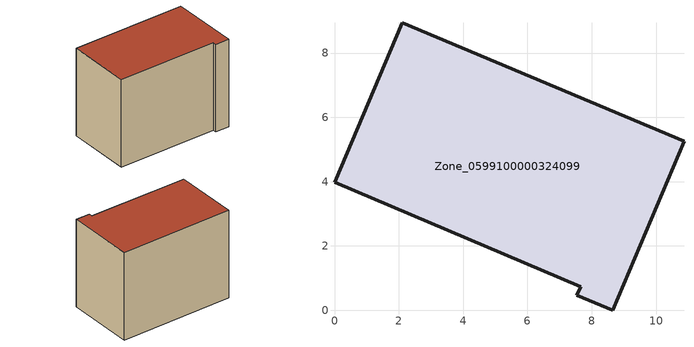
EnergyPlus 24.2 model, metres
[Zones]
Zone_0599100000324099
 floor ground (C_G): 10.87,5.25 8.65,0 7.54,0.46 7.66,0.73 0,3.98 2.1,8.94 z0
 wall outside (C_F): 8.65,0 10.87,5.25 2.1,8.94 0,3.98 7.66,0.73 7.54,0.46 8.65,0 z0:7.42
 roof outside (C_R): 7.54,0.46 8.65,0 10.87,5.25 2.1,8.94 0,3.98 7.66,0.73 z7.42
[BUILDING]
Pand.0599100000324099: North Axis=0; Terrain=City; Loads Convergence Tolerance Value=0.04; Temperature Convergence Tolerance Value=0.4; Solar Distribution=FullExterior; Maximum Number of Warmup Days=25; Minimum Number of Warmup Days=1
[Site:Location]
Rotterdam.The.Hague.AP_ZH_NLD Design_Conditions: Latitude=51.96; Longitude=4.45; Time Zone=1; Elevation=-4.5
[SITE:GROUNDTEMPERATURE:BUILDINGSURFACE]
18, 18, 18, 18, 18, 18, 18, 18, 18, 18, 18, 18
[MATERIAL] Thermal Absorptance=0.9; Solar Absorptance=0.7; Visible Absorptance=0.7
Name | Roughness | Thickness | Conductivity | Density | Specific Heat
G.TI.1975-1991 | MediumSmooth | 0.15 | 0.288461 | 540 | 1210
F.TI.1975-1991 | Rough | 0.3 | 0.230769 | 1920 | 840
R.TI.1975-1991 | MediumRough | 0.2 | 0.153846 | 1500 | 1000
[CONSTRUCTION]
C_G: G.TI.1975-1991
C_F: F.TI.1975-1991
C_R: R.TI.1975-1991
[ZONE]
Zone_0599100000324099: Type=1; Multiplier=1; Ceiling Height=Autocalculate; Volume=Autocalculate; Floor Area=autocalculate; Part of Total Floor Area=Yes
[ZONEINFILTRATION:DESIGNFLOWRATE]
Infil_Zone_0599100000324099: Zone or ZoneList or Space or SpaceList=Zone_0599100000324099; Schedule=AlwaysOn; Design Flow Rate Calculation Method=Flow/Area; Flow Rate per Floor Area=0.003; Constant Term Coefficient=1; Temperature Term Coefficient=0; Velocity Term Coefficient=0; Velocity Squared Term Coefficient=0
[HVACTEMPLATE:ZONE:IDEALLOADSAIRSYSTEM]
Zone_0599100000324099: Maximum Heating Supply Air Temperature=50; Minimum Cooling Supply Air Temperature=13; Maximum Heating Supply Air Humidity Ratio=0.0156; Minimum Cooling Supply Air Humidity Ratio=0.0077; Heating Limit=NoLimit; Cooling Limit=NoLimit; Dehumidification Control Type=ConstantSensibleHeatRatio; Cooling Sensible Heat Ratio=0.7; Dehumidification Setpoint=60; Humidification Control Type=None; Humidification Setpoint=30; Outdoor Air Method=None; Outdoor Air Flow Rate per Person=0.00944; Outdoor Air Flow Rate per Zone Floor Area=0; Outdoor Air Flow Rate per Zone=0; Demand Controlled Ventilation Type=None; Outdoor Air Economizer Type=NoEconomizer; Heat Recovery Type=None; Sensible Heat Recovery Effectiveness=0.7; Latent Heat Recovery Effectiveness=0.65
[ZONECONTROL:THERMOSTAT]
ThermostatControl_Zone_0599100000324099: Zone or ZoneList=Zone_0599100000324099; Control Type Schedule=DualSetpointControlType; Control 1=Thermostat_Zone_0599100000324099; Temperature Difference Between Cutout And Setpoint=0
[THERMOSTATSETPOINT:DUALSETPOINT]
Thermostat_Zone_0599100000324099: Heating Setpoint Temperature Schedule=HeatingSetpoint_Zone_0599100000324099; Cooling Setpoint Temperature Schedule=CoolingSetpoint_Zone_0599100000324099
[SCHEDULE:COMPACT]
HeatingSetpoint_Zone_0599100000324099: Through: 12/31, For: AllDays, Until: 24:00, 21
CoolingSetpoint_Zone_0599100000324099: Through: 12/31, For: AllDays, Until: 24:00, 24
DualSetpointControlType: Through: 12/31, For: AllDays, Until: 24:00, 4
AlwaysOn: Through: 12/31, For: AllDays, Until: 24:00, 1
